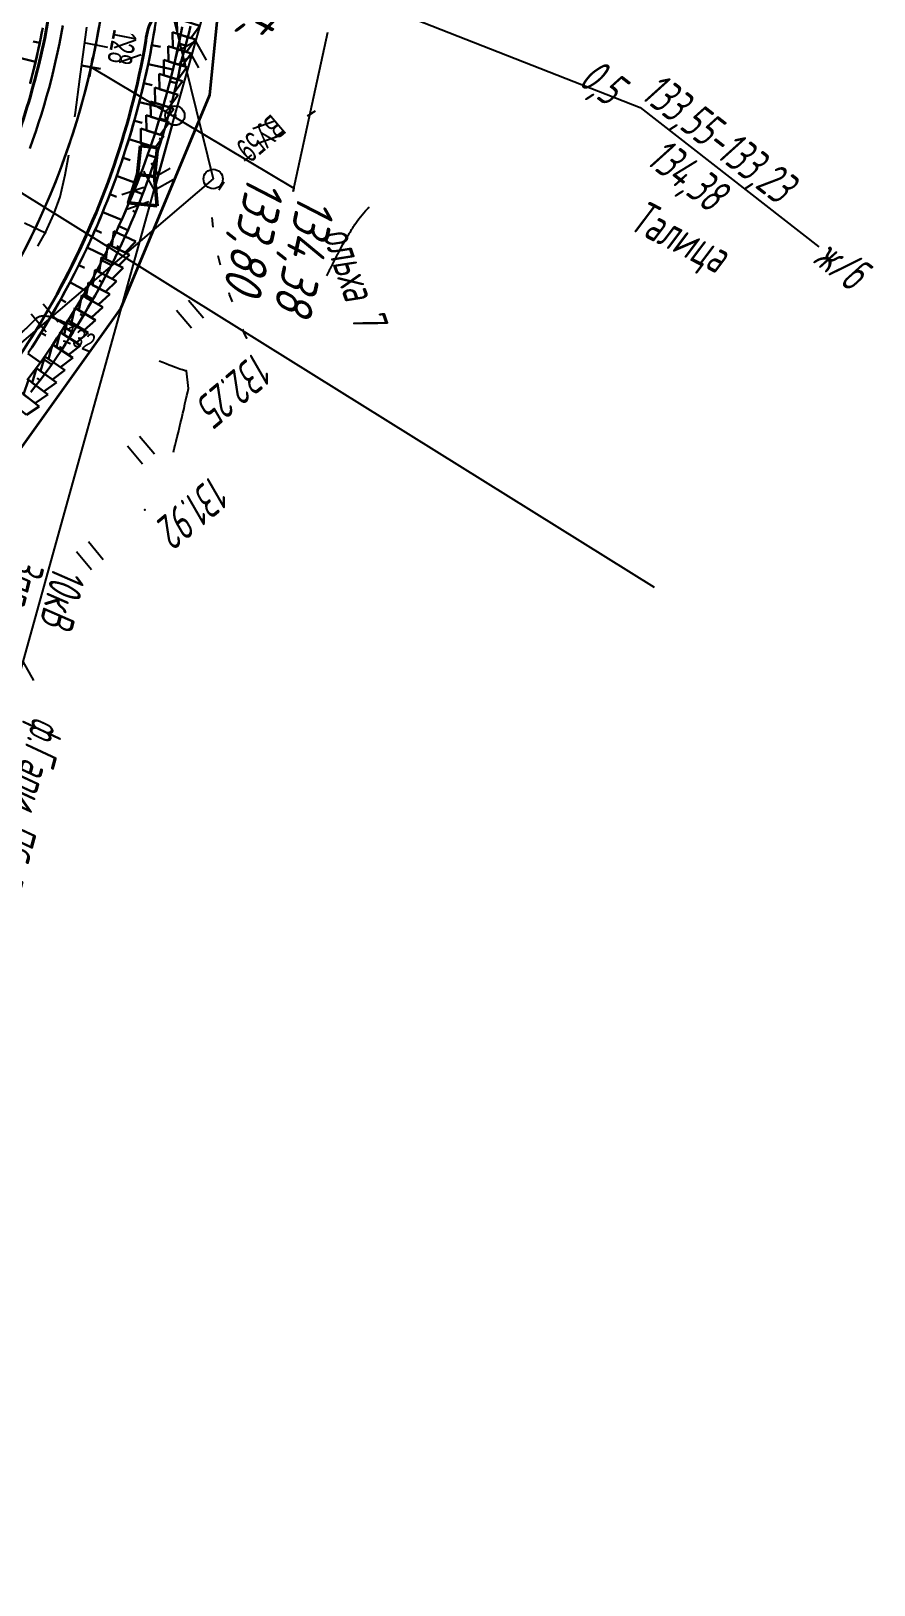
# Model space of a CAD drawing. Header units: millimetres. Extents: x -1799 to 6962, y -1020 to 4121.
# Drawn here: x 6875.3 to 6962.3, y -893.6 to -733.1 of the extents above; entities that cross this region are included whole.
import ezdxf
from ezdxf import colors
from ezdxf.entities.mleader import LeaderData, LeaderLine
from ezdxf.math import Vec2, Vec3

# ---------------------------------------------------------------- set-up
doc = ezdxf.new("R2010")
doc.units = ezdxf.units.MM
doc.linetypes.add('CONTI', pattern=[0])
doc.linetypes.add('STROT', pattern=[1.7, 0.5, -1.2])
for name, color, linetype, lineweight in [('10', 1, 'Continuous', 35), ('КОПИЯ_ОСЬ_13_ОТКОСЫ', 7, 'Continuous', 30), ('КОПИЯ_ОСЬ_ОТКОСЫ', 7, 'Continuous', 30), ('Огражд-перила', 1, 'ограждение2', 40), ('ОСЬ_ВЕРХ_ПОКРЫТИЯ_ГРАНИЦЫ_ПОЛОС', 7, 'Continuous', 30), ('ОСЬ_ВЕРХ_ПОКРЫТИЯ_ОСЬ', 1, 'Continuous', 30), ('Ось_примыкания', 1, 'Continuous', 35), ('Отметки', 5, 'Continuous', 30), ('Уклоны ПЧ', 5, 'Continuous', 30)]:
    doc.layers.add(name, color=color, linetype=linetype, lineweight=lineweight)
for name, color, linetype in [('GOR_BDEFAULT', 212, 'CONTI'), ('NAD_MDEFAULT', 7, 'CONTI'), ('PI_OTDEFAULT', 172, 'CONTI'), ('PI_TTDEFAULT', 5, 'CONTI'), ('PLN_O', 7, 'CONTI'), ('SIT_LDEFAULT', 7, 'CONTI'), ('USLZNDEFAULT', 7, 'CONTI'), ('канава', 7, 'Continuous'), ('канавы', 14, 'Continuous'), ('КОПИЯ_ОСЬ_ТАНГЕНСЫ', 1, 'Continuous'), ('ОСЬ_ВЕРХ_ПОКРЫТИЯ_ПИКЕТЫ', 1, 'Continuous'), ('ОСЬ_ВЕРХ_ПОКРЫТИЯ_ТАНГЕНСЫ', 1, 'Continuous'), ('разметка', 7, 'Continuous')]:
    doc.layers.add(name, color=color, linetype=linetype)
doc.layers.get('КОПИЯ_ОСЬ_ОТКОСЫ').off()
doc.styles.add('eskd', font='spds.shx', dxfattribs={"width": 1.2, "oblique": 15})
doc.styles.add('SHRFT', font='TXT', dxfattribs={"width": 3.5})
doc.styles.get("Standard").update_dxf_attribs({"font": 'arial.ttf'})
doc.styles.add('ГОСТ', font='', dxfattribs={"oblique": 15, "height": 4})
doc.styles.get('ГОСТ').set_extended_font_data('GOST type A')
doc.linetypes.add('ограждение2', pattern='A,0.25,-0.1,[132,ltypeshp.shx,S=0.1,R=0,X=-0.1,Y=0],-0.1,1', length=1.45)

# ---------------------------------------------------------------- blocks, each defined once
blk = doc.blocks.new('BL_2011')
at = {"color": 0}
for p, q in [((0, 0), (0, 2.4)), ((1.6, 0), (1.6, 2.4))]:
    blk.add_line(p, q, dxfattribs=at)
blk = doc.blocks.new('BL_26')
at = {"color": 0}
for radius in [1, 0.1]:
    blk.add_circle((0, 0), radius, dxfattribs=at)
blk = doc.blocks.new('сброс')
at = {"layer": 'канавы', "color": 5, "lineweight": 50}
for p, q in [((24, 1.76), (18, 1.76)), ((24, -1.76), (24, 1.76)), ((30, -3), (30, 3)), ((18, -1.76), (24, -1.76))]:
    blk.add_line(p, q, dxfattribs=at)
at = {"layer": 'канавы', "color": 5}
blk.add_line((18, -0.5), (18, 0.5), dxfattribs=at)
at = {"layer": 'канавы', "color": 5, "lineweight": 50}
for points in [[(18, -1.76), (18, 1.76)], [(30, 3), (24, 1.76)], [(24, -1.76), (30, -3), (30, -3)]]:
    blk.add_lwpolyline(points, dxfattribs=at)
blk = doc.blocks.new('6')
at = {"layer": 'канава', "color": 5, "linetype": 'Continuous', "lineweight": 30}
for p, q in [((-1.5, -1.25), (-1.5, 1.25)), ((0, 0.75), (-1.5, 1.25)), ((0, 0.75), (0, -0.75)), ((0, -0.75), (-1.5, -1.25))]:
    blk.add_line(p, q, dxfattribs=at)
blk = doc.blocks.new('*U57')
at = {"layer": 'КОПИЯ_ОСЬ_13_ОТКОСЫ'}
for points in [[(289.42, -608.08), (289.28, -608.78), (289.14, -609.48), (288.93, -610.49), (288.7, -611.51), (288.53, -612.22), (288.36, -612.93), (288.18, -613.63), (288, -614.34), (287.81, -615.04), (287.62, -615.75), (287.42, -616.45), (287.21, -617.15), (287, -617.85), (286.78, -618.54), (286.56, -619.24), (286.33, -619.93), (286.1, -620.62), (285.86, -621.31), (285.61, -622), (285.36, -622.68), (285.1, -623.36), (284.8, -624.13), (284.5, -624.9), (284.19, -625.66), (283.87, -626.42), (283.54, -627.18), (283.26, -627.82), (282.97, -628.46), (282.68, -629.1), (282.38, -629.73), (282.08, -630.36), (281.77, -630.99), (281.46, -631.62), (281.14, -632.24), (280.82, -632.86), (280.49, -633.48), (280.16, -634.1), (279.82, -634.71), (279.48, -635.33), (279.14, -635.94), (278.78, -636.54), (278.42, -637.16), (278.04, -637.78), (277.66, -638.4), (277.28, -639.01), (276.89, -639.62), (276.5, -640.23), (276.1, -640.83), (275.69, -641.43), (275.29, -642.03), (274.87, -642.62), (274.4, -643.27), (273.92, -643.91), (273.44, -644.54)], [(290.28, -608), (290.11, -608.73), (289.92, -609.46), (289.73, -610.18), (289.54, -610.91), (289.34, -611.63), (289.19, -612.34), (289.04, -613.05), (288.88, -613.76), (288.71, -614.46), (288.54, -615.17), (288.36, -615.87), (288.18, -616.57), (287.99, -617.27), (287.8, -617.97), (287.59, -618.67), (287.39, -619.36), (287.18, -620.05), (286.96, -620.75), (286.74, -621.44), (286.51, -622.12), (286.27, -622.81), (286.04, -623.49), (285.79, -624.18), (285.54, -624.86), (285.28, -625.53), (285.02, -626.21), (284.75, -626.88), (284.48, -627.56), (284.17, -628.28), (283.85, -629.01), (283.52, -629.73), (283.19, -630.45), (282.85, -631.17), (282.51, -631.88), (282.16, -632.59), (281.82, -633.24), (281.48, -633.89), (281.13, -634.53), (280.78, -635.17), (280.43, -635.81), (280.07, -636.44), (279.7, -637.07), (279.33, -637.7), (278.95, -638.32), (278.57, -638.94), (278.18, -639.56), (277.79, -640.18), (277.39, -640.79), (276.99, -641.4), (276.58, -642), (276.17, -642.61), (275.75, -643.2), (275.27, -643.85), (274.79, -644.5), (274.3, -645.14), (273.81, -645.78)], [(289.79, -609.97), (289.08, -609.79)], [(289.28, -611.91), (289.04, -611.86)], [(288.85, -613.86), (288.17, -613.7)], [(288.38, -615.8), (288.15, -615.75)], [(287.86, -617.74), (287.1, -617.52)], [(287.3, -619.66), (287.05, -619.58)], [(286.7, -621.56), (285.87, -621.29)], [(286.05, -623.45), (285.77, -623.36)], [(285.36, -625.33), (284.46, -624.99)], [(284.63, -627.19), (284.33, -627.07)], [(283.83, -629.05), (282.89, -628.63)], [(282.12, -632.67), (281.17, -632.18)], [(282.99, -630.87), (282.68, -630.72)], [(281.18, -634.44), (280.87, -634.27)], [(280.21, -636.19), (279.29, -635.66)], [(279.2, -637.91), (278.9, -637.73)], [(278.15, -639.61), (277.26, -639.05)], [(277.06, -641.29), (276.77, -641.1)], [(275.94, -642.94), (275.07, -642.34)], [(274.74, -644.56), (274.46, -644.35)]]:
    blk.add_lwpolyline(points, dxfattribs=at)
blk = doc.blocks.new('_None')
blk = doc.blocks.new('Крест')
at = {"layer": 'Отметки'}
for points in [[(-1, 0), (1, 0)], [(0, 1), (0, -1)]]:
    blk.add_lwpolyline(points, dxfattribs=at)

msp = doc.modelspace()

# ---------------------------------------------------------------- linework, layer by layer
at = {"linetype": 'Continuous'}
for p, q in [((6939.63, -790.53), (6808.78, -708.96)), ((6938.14, -740.97), (6956.59, -755.34))]:
    msp.add_line(p, q, dxfattribs=at)
msp.add_lwpolyline([(6889.24, -721.74), (6938.14, -740.97)], dxfattribs=at)
at = {"layer": '10'}
for points in [[(6665.7, -943.57), (6667.66, -946.11), (6693.42, -926.39), (6690.16, -922.25), (6716.35, -901.53), (6718.5, -904.33), (6768.79, -862.3), (6777.19, -859.55), (6869.69, -782.43), (6884.53, -761.72), (6893.7, -739.66), (6896.04, -716.23), (6894.48, -695.14), (6882.06, -646.69)], [(6690.16, -922.25), (6716.35, -901.53), (6718.5, -904.33), (6768.79, -862.3), (6777.19, -859.55), (6869.69, -782.43), (6884.53, -761.72), (6893.7, -739.66), (6896.04, -716.23)]]:
    msp.add_lwpolyline(points, dxfattribs=at)
at = {"layer": 'GOR_BDEFAULT', "color": 212, "elevation": 132, "flags": 128}
for points in [[(6908.7, -753.05), (6909.11, -752.45), (6909.46, -752.03), (6909.8, -751.64), (6910.07, -751.36), (6910.19, -751.24)], [(6905.79, -758.35), (6906.03, -757.86), (6906.06, -757.81), (6906.09, -757.75), (6906.12, -757.7), (6906.14, -757.64), (6906.17, -757.58), (6906.21, -757.52), (6906.24, -757.46), (6906.27, -757.39), (6906.3, -757.33), (6906.34, -757.26), (6906.37, -757.19), (6906.41, -757.12), (6906.44, -757.05), (6906.48, -756.98), (6906.51, -756.91), (6906.55, -756.84), (6906.58, -756.77), (6906.62, -756.7), (6906.65, -756.64), (6906.69, -756.57), (6906.73, -756.5), (6906.76, -756.43), (6906.8, -756.36), (6906.83, -756.29), (6906.87, -756.22), (6906.9, -756.15), (6906.94, -756.09), (6906.97, -756.02), (6907, -755.96), (6907.04, -755.89), (6907.5, -755.03), (6907.97, -754.21)], [(6907.97, -754.21), (6908.02, -754.13), (6908.06, -754.06), (6908.11, -753.98), (6908.16, -753.9), (6908.21, -753.82), (6908.26, -753.74), (6908.31, -753.65), (6908.36, -753.57), (6908.42, -753.49), (6908.47, -753.41), (6908.52, -753.33), (6908.56, -753.26), (6908.61, -753.18), (6908.65, -753.11), (6908.7, -753.05)], [(6907.97, -754.21), (6908.02, -754.13), (6908.06, -754.06), (6908.11, -753.98), (6908.16, -753.9), (6908.21, -753.82), (6908.26, -753.74), (6908.31, -753.65), (6908.36, -753.57), (6908.42, -753.49), (6908.47, -753.41), (6908.52, -753.33), (6908.56, -753.26), (6908.61, -753.18), (6908.65, -753.11), (6908.7, -753.05)], [(6880.39, -763.84), (6879.95, -763.66), (6879.55, -763.49), (6879.18, -763.34), (6878.84, -763.2), (6878.53, -763.08), (6878.26, -762.97), (6878, -762.87), (6877.77, -762.78), (6877.57, -762.71), (6877.38, -762.65), (6877.21, -762.6), (6877.06, -762.56), (6876.91, -762.53), (6876.79, -762.51), (6876.67, -762.5), (6876.55, -762.49), (6876.45, -762.5), (6876.35, -762.51), (6876.26, -762.53), (6876.17, -762.56), (6876.09, -762.58), (6876.02, -762.62), (6875.95, -762.65), (6875.89, -762.69), (6875.83, -762.73), (6875.78, -762.77), (6875.73, -762.81), (6875.69, -762.85), (6875.65, -762.89), (6875.62, -762.92), (6875.37, -763.17), (6874.98, -763.54), (6874.91, -763.6), (6874.84, -763.67), (6874.77, -763.74), (6874.68, -763.82), (6874.6, -763.9), (6874.51, -763.99), (6874.42, -764.07), (6874.33, -764.16), (6874.24, -764.24), (6874.15, -764.33), (6874.06, -764.41), (6873.98, -764.49), (6873.9, -764.57), (6873.82, -764.64), (6873.75, -764.71), (6873.19, -765.2), (6872.8, -765.53), (6872.24, -766.01), (6872.19, -766.05), (6872.13, -766.1), (6872.08, -766.15), (6872.02, -766.2), (6871.96, -766.25), (6871.9, -766.3), (6871.84, -766.35), (6871.78, -766.4), (6871.72, -766.45), (6871.66, -766.51), (6871.6, -766.56), (6871.54, -766.61), (6871.48, -766.66), (6871.42, -766.71), (6871.37, -766.75), (6870.71, -767.29), (6870.15, -767.73), (6869.45, -768.25), (6869.4, -768.29), (6869.35, -768.33), (6869.29, -768.37), (6869.24, -768.41), (6869.18, -768.44), (6869.13, -768.48), (6869.07, -768.52), (6869.02, -768.56), (6868.97, -768.59), (6868.92, -768.63), (6868.88, -768.66), (6868.83, -768.69), (6868.79, -768.72), (6868.75, -768.75), (6868.72, -768.77), (6868.41, -768.96), (6868.11, -769.1)], [(6889.96, -776.57), (6890.04, -776.22), (6890.14, -775.83), (6890.24, -775.41), (6890.35, -774.96), (6890.47, -774.5), (6890.58, -774.01), (6890.7, -773.52), (6890.82, -773.03), (6890.94, -772.54), (6891.05, -772.05), (6891.15, -771.58), (6891.25, -771.14), (6891.35, -770.71), (6891.43, -770.32), (6891.5, -769.97), (6891.31, -768.17), (6891.24, -768.15), (6891.17, -768.14), (6891.09, -768.11), (6891, -768.09), (6890.89, -768.05), (6890.77, -768.01), (6890.63, -767.97), (6890.46, -767.91), (6890.28, -767.84), (6890.06, -767.76), (6889.81, -767.67), (6889.53, -767.57), (6889.22, -767.44), (6888.87, -767.31), (6888.47, -767.15)]]:
    msp.add_lwpolyline(points, dxfattribs=at)
at = {"layer": 'PI_TTDEFAULT', "color": 5}
for p in [(6897.5, -764.76, 132.25), (6887.01, -782.5, 131.92)]:
    msp.add_point(p, dxfattribs=at)
at = {"layer": 'SIT_LDEFAULT', "color": 7}
for p, q in [((6890.11, -741.79), (6908.42, -676.4)), ((6880.71, -734.98), (6881.01, -732.65)), ((6880.3, -738.04), (6880.7, -734.98)), ((6892.27, -734.09), (6890.29, -735.2)), ((6890.38, -740.83), (6892.27, -734.09)), ((6893.38, -736.06), (6892.27, -734.09)), ((6890.6, -736.32), (6891.84, -735.63)), ((6891.84, -735.63), (6892.53, -736.86)), ((6879.83, -741.47), (6880.3, -738.04)), ((6904.3, -741.5), (6904.63, -741.3)), ((6872.29, -805.88), (6890.11, -741.79)), ((6879.76, -741.92), (6879.83, -741.47)), ((6889.84, -742.75), (6887.97, -749.5)), ((6903.79, -741.83), (6904.31, -741.51)), ((6900.45, -744.02), (6901.27, -743.45)), ((6878.79, -747.91), (6879.15, -745.86)), ((6897.29, -746.45), (6898.05, -745.84)), ((6886.85, -747.53), (6887.97, -749.5)), ((6888.4, -747.96), (6887.7, -746.72)), ((6889.63, -747.26), (6888.4, -747.96)), ((6878.26, -750.18), (6878.79, -747.91)), ((6887.97, -749.5), (6889.94, -748.38)), ((6894.66, -749.46), (6895.2, -748.62)), ((6877.61, -751.99), (6878.27, -750.18)), ((6876.74, -753.85), (6877.6, -751.99)), ((6894.07, -753.3), (6893.96, -752.31)), ((6875.97, -755.27), (6876.73, -753.85)), ((6894.82, -757.23), (6894.59, -756.26)), ((6895.75, -760.27), (6895.7, -760.1)), ((6896.04, -761.04), (6895.75, -760.27)), ((6897.24, -764.16), (6897.11, -763.84)), ((6897.5, -764.76), (6897.24, -764.16)), ((6875.55, -800.14), (6874.43, -798.17))]:
    msp.add_line(p, q, dxfattribs=at)
at = {"layer": 'КОПИЯ_ОСЬ_13_ОТКОСЫ'}
for points in [[(6890.85, -732.64), (6890.71, -733.34), (6890.57, -734.04), (6890.35, -735.06), (6890.12, -736.07), (6889.96, -736.78), (6889.79, -737.49), (6889.61, -738.2), (6889.43, -738.91), (6889.24, -739.61), (6889.05, -740.31), (6888.85, -741.01), (6888.64, -741.71), (6888.43, -742.41), (6888.21, -743.11), (6887.99, -743.8), (6887.76, -744.5), (6887.53, -745.19), (6887.29, -745.88), (6887.04, -746.56), (6886.79, -747.25), (6886.53, -747.93), (6886.23, -748.7), (6885.93, -749.46), (6885.62, -750.23), (6885.3, -750.99), (6884.97, -751.74), (6884.69, -752.39), (6884.4, -753.02), (6884.11, -753.66), (6883.81, -754.3), (6883.51, -754.93), (6883.2, -755.56), (6882.89, -756.18), (6882.57, -756.81), (6882.25, -757.43), (6881.92, -758.05), (6881.59, -758.67), (6881.25, -759.28), (6880.91, -759.89), (6880.56, -760.5), (6880.21, -761.11), (6879.84, -761.73), (6879.47, -762.35), (6879.09, -762.96), (6878.71, -763.58), (6878.32, -764.19), (6877.92, -764.79), (6877.53, -765.4), (6877.12, -766), (6876.71, -766.59), (6876.3, -767.19), (6875.83, -767.83), (6875.35, -768.47), (6874.87, -769.11)], [(6888.02, -732.79), (6887.91, -733.47), (6887.79, -734.14), (6887.67, -734.81), (6887.54, -735.49), (6887.41, -736.16), (6887.27, -736.83), (6887.13, -737.49), (6886.98, -738.16), (6886.82, -738.83), (6886.66, -739.49), (6886.5, -740.16), (6886.33, -740.82), (6886.15, -741.48), (6885.97, -742.14), (6885.78, -742.79), (6885.59, -743.45), (6885.39, -744.11), (6885.19, -744.76), (6884.99, -745.41), (6884.77, -746.06), (6884.56, -746.71), (6884.33, -747.35), (6884.1, -748), (6883.87, -748.64), (6883.63, -749.28), (6883.39, -749.92), (6883.14, -750.56), (6882.89, -751.19), (6882.63, -751.83), (6882.37, -752.46), (6882.1, -753.09), (6881.82, -753.71), (6881.55, -754.34), (6881.26, -754.96), (6880.97, -755.58), (6880.68, -756.2), (6880.38, -756.81), (6880.08, -757.43), (6879.77, -758.04), (6879.46, -758.64), (6879.14, -759.25), (6878.82, -759.85), (6878.49, -760.45), (6878.16, -761.05), (6877.82, -761.64), (6877.48, -762.24), (6877.13, -762.83), (6876.78, -763.41), (6876.43, -764), (6876.07, -764.58), (6875.7, -765.16), (6875.33, -765.73), (6874.96, -766.3)], [(6876.47, -732.72), (6876.35, -733.31), (6876.24, -733.89), (6876.12, -734.47), (6875.99, -735.05), (6875.86, -735.63), (6875.73, -736.2), (6875.59, -736.78), (6875.45, -737.35), (6875.3, -737.93), (6875.15, -738.5)], [(6876.16, -734.27), (6875.47, -734.13)], [(6887.72, -734.53), (6888.63, -734.69)], [(6875.72, -736.23), (6873.78, -735.76)], [(6887.34, -736.49), (6889.9, -737.02)], [(6886.91, -738.44), (6887.76, -738.64)], [(6886.44, -740.39), (6888.85, -741)], [(6885.92, -742.32), (6886.72, -742.54)], [(6885.35, -744.24), (6887.61, -744.93)], [(6884.75, -746.14), (6885.49, -746.39)], [(6884.09, -748.03), (6886.2, -748.79)], [(6883.4, -749.91), (6884.09, -750.17)], [(6882.66, -751.76), (6884.61, -752.57)], [(6881.87, -753.6), (6882.52, -753.89)], [(6881.05, -755.43), (6882.84, -756.27)], [(6880.18, -757.23), (6880.77, -757.52)], [(6879.27, -759.01), (6880.92, -759.88)], [(6878.32, -760.77), (6878.86, -761.07)], [(6877.32, -762.5), (6878.83, -763.39)], [(6876.29, -764.22), (6876.79, -764.52)], [(6874.91, -766.38), (6876.23, -767.28)]]:
    msp.add_lwpolyline(points, dxfattribs=at)
at = {"layer": 'КОПИЯ_ОСЬ_ТАНГЕНСЫ'}
for p, q in [((6855.88, -592.81), (6894.06, -748.34)), ((6894.06, -748.34), (6669.28, -940))]:
    msp.add_line(p, q, dxfattribs=at)
msp.add_circle((6894.06, -748.34), 1, dxfattribs=at)
at = {"layer": 'Огражд-перила', "ltscale": 7}
for points in [[(6769.56, -352.62), (6778.37, -378), (6801.68, -443.92), (6813.54, -477.41), (6825.83, -514.26), (6834.96, -543.47), (6844.28, -574.2), (6853.43, -606.08), (6861.01, -634.3), (6866.97, -657.33), (6871.55, -675.49, -0.012488), (6876.82, -700.77, -0.040689), (6878.21, -717.58, -0.039762), (6876.68, -733.8, -0.056014), (6870.45, -752.46, -0.095933), (6837.38, -790.69), (6811.37, -812.86), (6779.64, -839.9), (6746.18, -868.47), (6738.05, -875.41, -0.45951), (6730.06, -874.7, -1.674407)], [(6686.91, -931.18), (6723.22, -900.1), (6760.22, -868.45), (6773.27, -857.3), (6787.69, -845.01), (6806.1, -829.33), (6835.27, -804.46), (6855.46, -787.27, 0.05108), (6870.49, -771.56, 0.079886), (6883.49, -747.86, 0.04301), (6887.12, -734.06, -0.532002), (6894.48, -729.74), (6894.48, -729.74)]]:
    msp.add_lwpolyline(points, format="xyb", dxfattribs=at)
at = {"layer": 'ОСЬ_ВЕРХ_ПОКРЫТИЯ_ГРАНИЦЫ_ПОЛОС'}
for points in [[(6878.54, -732.49), (6878.37, -733.42), (6878.19, -734.34), (6878, -735.26), (6877.79, -736.18), (6877.58, -737.1), (6877.35, -738.01), (6877.11, -738.92), (6876.86, -739.82), (6876.6, -740.73), (6876.33, -741.63), (6876.04, -742.53), (6875.75, -743.42), (6875.44, -744.31), (6875.13, -745.2)], [(6876.41, -733.04), (6876.23, -733.94), (6876.04, -734.84), (6875.84, -735.73), (6875.63, -736.62), (6875.41, -737.51), (6875.18, -738.4)], [(6888.14, -732.06), (6888.14, -732.06), (6887.98, -733.1), (6887.8, -734.14), (6887.61, -735.18), (6887.4, -736.22), (6887.18, -737.25), (6886.95, -738.28), (6886.71, -739.31), (6886.46, -740.34), (6886.19, -741.36), (6885.91, -742.38), (6885.61, -743.39), (6885.31, -744.4), (6884.99, -745.41), (6884.66, -746.42), (6884.32, -747.41), (6883.96, -748.41), (6883.59, -749.4), (6883.21, -750.39), (6882.82, -751.37), (6882.42, -752.34), (6882, -753.32)], [(6882, -753.32), (6881.58, -754.28), (6881.14, -755.24), (6880.68, -756.2), (6880.22, -757.15), (6879.75, -758.09), (6879.26, -759.03), (6878.76, -759.96), (6878.25, -760.89), (6877.73, -761.81), (6877.2, -762.72), (6876.66, -763.63), (6876.1, -764.53), (6875.54, -765.42), (6874.96, -766.3)]]:
    msp.add_lwpolyline(points, dxfattribs=at)
at = {"layer": 'ОСЬ_ВЕРХ_ПОКРЫТИЯ_ОСЬ'}
msp.add_lwpolyline([(6883.36, -722.35, -0.136586), (6870.19, -763.18)], format="xyb", dxfattribs=at)
at = {"layer": 'ОСЬ_ВЕРХ_ПОКРЫТИЯ_ПИКЕТЫ'}
for p, q in [((6880.71, -734.23), (6883.16, -734.71)), ((6880.71, -734.23), (6883.16, -734.71)), ((6874.57, -752.88), (6876.83, -753.95))]:
    msp.add_line(p, q, dxfattribs=at)
at = {"layer": 'ОСЬ_ВЕРХ_ПОКРЫТИЯ_ТАНГЕНСЫ'}
for p, q in [((6855.88, -592.81), (6894.06, -748.34)), ((6894.06, -748.34), (6669.28, -940))]:
    msp.add_line(p, q, dxfattribs=at)
msp.add_circle((6894.06, -748.34), 1, dxfattribs=at)
at = {"layer": 'разметка', "linetype": 'STROT', "lineweight": 30}
msp.add_lwpolyline([(6883.35, -715.3, -0.05802), (6882.2, -733.06)], format="xyb", dxfattribs=at)
at = {"layer": 'разметка', "lineweight": 30, "ltscale": 7}
msp.add_lwpolyline([(6882.2, -733.06, -0.102394), (6870.19, -763.18, -0.060709), (6851.45, -784.39, -0.010093), (6838.94, -795.34), (6800.89, -827.78), (6740.93, -878.91)], format="xyb", dxfattribs=at)

# ---------------------------------------------------------------- block references
at = {"layer": 'USLZNDEFAULT', "color": 7}
for name, p, rotation in [('BL_2011', (6883.82, -734.75), 289), ('BL_26', (6890.11, -741.79), 289), ('BL_2011', (6898.16, -743.12), 289), ('BL_2011', (6884.62, -749.95), 289), ('BL_2011', (6876.82, -764.15), 40), ('BL_2011', (6891.82, -763.75), 40), ('BL_2011', (6886.76, -777.79), 39.98130800000001), ('BL_2011', (6881.49, -788.7), 40)]:
    msp.add_blockref(name, p, dxfattribs=dict(at, rotation=rotation))
at = {"layer": 'КОПИЯ_ОСЬ_13_ОТКОСЫ'}
msp.add_blockref('*U57', (6601.43, -124.57), dxfattribs=at)
at = {"layer": 'КОПИЯ_ОСЬ_ОТКОСЫ'}
for p, rotation in [((6884.29, -755.61), 244.7671686767916), ((6883.64, -756.96), 243.7468257656836), ((6882.97, -758.3), 243.284411937325), ((6881.57, -760.96), 241.4317829405879), ((6882.28, -759.64), 242.3593746896401), ((6880.84, -762.26), 240.0403021384371), ((6880.08, -763.56), 239.1157198001165), ((6879.3, -764.84), 238.1874884908344), ((6877.68, -767.37), 236.3329335886068), ((6878.5, -766.11), 237.2597908235201), ((6876.85, -768.61), 234.9265465310481), ((6875.98, -769.84), 234.4733744406749), ((6874.19, -772.24), 232.1620835758137), ((6875.09, -771.05), 233.2958843245877)]:
    msp.add_blockref('6', p, dxfattribs=dict(at, rotation=rotation))
at = {"layer": 'Ось_примыкания', "rotation": 252.4317606518705}
for p in [(6891.05, -733.56), (6890.6, -734.99), (6890.15, -736.42), (6889.69, -737.85), (6889.24, -739.28), (6888.79, -740.71), (6888.34, -742.14), (6887.88, -743.57), (6887.32, -744.94)]:
    msp.add_blockref('6', p, dxfattribs=at)
at = {"layer": 'Отметки', "rotation": 260.7861031979047}
msp.add_blockref('Крест', (6881.45, -736.79), dxfattribs=at)
at = {"layer": 'разметка', "xscale": 0.4999999999999999, "yscale": 0.4999999999999999, "zscale": 0.4999999999999999, "rotation": 263.8479548065708}
msp.add_blockref('сброс', (6888.4, -736.05), dxfattribs=at)

# ---------------------------------------------------------------- texts
at = {"layer": 'GOR_BDEFAULT', "color": 212, "style": 'SHRFT', "width": 0.75}
msp.add_text('132', height=1.914, rotation=337.7121, dxfattribs=at).set_placement((6878.4, -765.09, 132))
at = {"layer": 'NAD_MDEFAULT', "color": 7, "style": 'eskd', "oblique": 10, "width": 0.8}
for s, rotation, p in [('0,5', 322.0716, (6931.64, -738.47, -151.5)), ('133,55-133,23', 322.0716, (6938.08, -739.93, -151.5)), ('134,38', 322.0716, (6938.63, -746.68, -151.5)), ('Талица', 333, (6936.9, -753.47)), ('ольха 7', 289, (6905.29, -754.01, -0.5)), ('ж/б', 322.0716, (6955.91, -756.92, -151.5)), ('3пр.', 256.4228, (6873.38, -787.08)), ('10кВ', 256.4228, (6877.57, -788.23))]:
    msp.add_text(s, height=3.5, rotation=rotation, dxfattribs=at).set_placement(p)
at = {"layer": 'PI_OTDEFAULT', "color": 172, "style": 'eskd', "oblique": 10, "width": 0.8}
for s, p in [('132.25', (6898.42, -766.06)), ('131.92', (6893.98, -778.81))]:
    msp.add_text(s, height=3.5, rotation=220, dxfattribs=at).set_placement(p)
at = {"layer": 'PLN_O', "style": 'eskd', "oblique": 10, "width": 0.8}
msp.add_text('ф.Гари ПС Гари', height=3.5, rotation=255, dxfattribs=at).set_placement((6875.47, -803.79))
at = {"layer": 'КОПИЯ_ОСЬ_ТАНГЕНСЫ', "width": 0.6}
msp.add_text('ВУ59', height=2.5, rotation=220.4528, dxfattribs=at).set_placement((6900.1, -741.55))
at = {"layer": 'ОСЬ_ВЕРХ_ПОКРЫТИЯ_ПИКЕТЫ', "width": 0.6}
msp.add_text('128', height=2.5, rotation=258.9284, dxfattribs=at).set_placement((6883.79, -732.79))
at = {"layer": 'ОСЬ_ВЕРХ_ПОКРЫТИЯ_ТАНГЕНСЫ', "width": 0.6}
msp.add_text('ВУ59', height=2.5, rotation=220.4528, dxfattribs=at).set_placement((6900.1, -741.55))
at = {"layer": 'Отметки', "color": 0, "style": 'ГОСТ', "oblique": 15}
msp.add_text('133,80', height=4, rotation=257.7062, dxfattribs=at).set_placement((6897.67, -747.85))
at = {"layer": 'Уклоны ПЧ', "style": 'ГОСТ', "oblique": 15}
msp.add_text('9,4', height=4, rotation=332.7645, dxfattribs=at).set_placement((6894.47, -731.11))

# ---------------------------------------------------------------- leaders
at = {"layer": 'Отметки', "ltscale": 0.2}
ml = msp.add_multileader_mtext('Standard', dxfattribs=at)
ml.set_content('134,38', color=256, style='ГОСТ')
ml.set_leader_properties()
ml.set_arrow_properties(name='NONE')
ml.build(insert=Vec2(0, 0))
ml.multileader.update_dxf_attribs({"text_left_attachment_type": 6, "text_right_attachment_type": 6, "dogleg_length": 0.36, "arrow_head_size": 2})
ctx = ml.context
ctx.base_point, ctx.arrow_head_size, ctx.landing_gap_size, ctx.plane_origin, ctx.plane_x_axis, ctx.plane_y_axis = Vec3(6902.32, -749.63), 2, 0, Vec3(6847.82, -739.49), Vec3(-0.212925, -0.977069), Vec3(0.977069, -0.212925)
ctx.left_attachment, ctx.right_attachment = 6, 6
notes = []
notes.append((ctx, [(0, (1, 1, 0), (6902.39, -749.28), (-0.212925, -0.977069), 0.36, [(0, [(6881.45, -736.79)], 0, [])])]))
ctx.mtext.insert, ctx.mtext.text_direction, ctx.mtext.rotation, ctx.mtext.line_spacing_style, ctx.mtext.flow_direction = Vec3(6906.81, -750.61), Vec3(-0.212925, -0.977069), 4.497822, 2, 5
for ctx, leaders in notes:
    for number, flags, end, landing, length, lines in leaders:
        leader = LeaderData()
        leader.index, (leader.has_last_leader_line, leader.has_dogleg_vector, leader.attachment_direction) = number, flags
        leader.last_leader_point, leader.dogleg_vector, leader.dogleg_length = Vec3(end), Vec3(landing), length
        for number, points, colour, breaks in lines:
            line = LeaderLine()
            line.index, line.vertices, line.color, line.breaks = number, Vec3.list(points), colors.encode_raw_color(colour), breaks
            leader.lines.append(line)
        ctx.leaders.append(leader)

doc.saveas('drawing.dxf')
